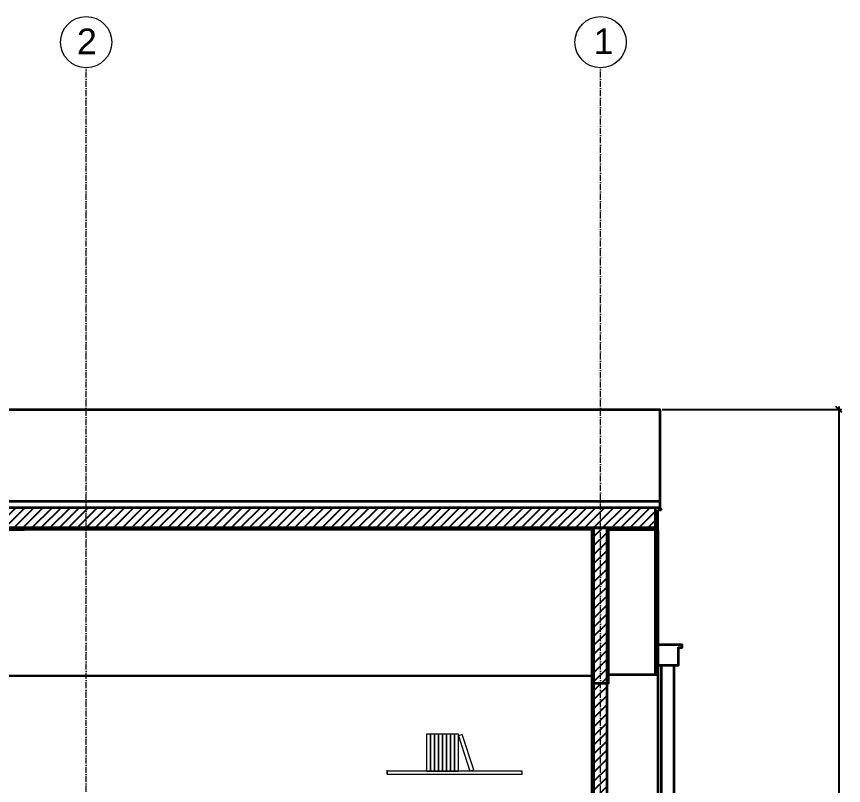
# Model space of a CAD drawing. Header units: inches. Extents: x 1080 to 7442, y 249 to 3242.
# Drawn here: x 1652.6 to 2136.7, y 793.9 to 1243.9 of the extents above; entities that cross this region are included whole.
import ezdxf

# ---------------------------------------------------------------- set-up
doc = ezdxf.new("R2010")
doc.units = ezdxf.units.IN
doc.header["$MEASUREMENT"] = 0
doc.linetypes.add('ACAD_ISO10W100', pattern=[18, 12, -3, 0, -3])
for name, color, linetype, lineweight in [('ARREDI', 8, 'Continuous', 18), ('CAMPITURE', 7, 'Continuous', 25), ('quote nuove', 253, 'Continuous', 18), ('STRUTTURA', 7, 'Continuous', 35)]:
    doc.layers.add(name, color=color, linetype=linetype, lineweight=lineweight)
doc.styles.add('ARIAL', font='Arial.ttf')
doc.styles.get("Standard").update_dxf_attribs({"font": 'Arial.ttf'})
doc.dimstyles.new('TICK_36', dxfattribs={"dimtxt": 3.6, "dimasz": 3.6, "dimexe": 1.8, "dimexo": 1.2, "dimgap": 1.8, "dimtad": 0, "dimdec": 0, "dimzin": 0, "dimdsep": 46, "dimtxsty": 'ARIAL', "dimblk": 'OBLIQUE', "dimcen": 1.8, "dimdle": 1.8, "dimclrd": 256, "dimclrt": 256, "dimadec": 0, "dimazin": 0, "dimtfac": 1, "dimtdec": 0, "dimtmove": 1, "dimatfit": 3, "dimldrblk": 'OPEN90', "dimfxl": 1, "dimtfill": 1, "dimtolj": 1, "dimtzin": 0, "dimarcsym": 0})
pattern_1 = [(45, (2412.2653, -1412.3828), (-2.6516504, 2.6516504), [])]

# ---------------------------------------------------------------- blocks, each defined once
blk = doc.blocks.new('_Oblique')
at = {"color": 0, "linetype": 'ByBlock', "lineweight": -2}
blk.add_line((-0.5, -0.5), (0.5, 0.5), dxfattribs=at)
blk = doc.blocks.new('*D70')
at = {"layer": 'quote nuove', "color": 0, "lineweight": -2, "transparency": 16777216}
for p, q in [((2030.45, 1013.9), (2135.81, 1013.9)), ((2070.55, 394.21), (2135.81, 394.21))]:
    blk.add_line(p, q, dxfattribs=at)
at = {"layer": 'quote nuove', "lineweight": -2, "transparency": 16777216}
for p, q in [((2134.01, 1015.7), (2134.01, 709.86)), ((2134.01, 392.41), (2134.01, 698.25))]:
    blk.add_line(p, q, dxfattribs=at)
at = {"layer": 'quote nuove', "lineweight": -2, "transparency": 16777216, "xscale": 3.6, "yscale": 3.6, "zscale": 3.6}
for p, rotation in [((2134.01, 1013.9), 90), ((2134.01, 394.21), 270)]:
    blk.add_blockref('_Oblique', p, dxfattribs=dict(at, rotation=rotation))
at = {"layer": 'quote nuove', "transparency": 16777216, "insert": (2134.01, 704.05), "char_height": 3.6, "attachment_point": 5, "rotation": 90, "style": 'ARIAL', "bg_fill": 3, "box_fill_scale": 1.25, "bg_fill_color": 256, "bg_fill_true_color": 13158600, "bg_fill_transparency": 0}
blk.add_mtext('\\A1;620', dxfattribs=at)
blk = doc.blocks.new('_Open90')
at = {"color": 0, "linetype": 'ByBlock', "lineweight": -2}
for p, q in [((0, 0), (-1, 0)), ((-0.5, 0.5), (0, 0)), ((0, 0), (-0.5, -0.5))]:
    blk.add_line(p, q, dxfattribs=at)

msp = doc.modelspace()

# ---------------------------------------------------------------- hatches: boundary and pattern name
at = {"layer": 'CAMPITURE'}
h = msp.add_hatch(dxfattribs=at)
h.set_pattern_fill('ANSI31', color=0, scale=30)
h.set_pattern_definition(pattern_1)
h.paths.add_polyline_path([(1269.8, 956.61), (1269.81, 944.61), (2026.5, 944.61), (2026.5, 956.61)])
h = msp.add_hatch(dxfattribs=at)
h.set_pattern_fill('ANSI31', color=0, scale=30)
h.set_pattern_definition(pattern_1)
h.paths.add_polyline_path([(1998.08, 944.61), (1990.6, 944.61), (1990.6, 642.21), (1998.08, 642.21)])

# ---------------------------------------------------------------- linework, layer by layer
at = {"layer": 'ARREDI'}
for p, q in [((1869.51, 800.49), (1869.51, 802.82)), ((1948.51, 802.29), (1869.51, 802.29)), ((1869.51, 802.29), (1869.51, 800.49)), ((1869.51, 800.49), (1948.51, 800.49)), ((1948.51, 800.49), (1948.51, 802.29))]:
    msp.add_line(p, q, dxfattribs=at)
for points in [[(1894.86, 823.94), (1892.51, 823.94), (1892.51, 802.29), (1894.86, 802.29)], [(1897.2, 823.94), (1894.86, 823.94), (1894.86, 802.29), (1897.2, 802.29)], [(1899.54, 823.94), (1897.2, 823.94), (1897.2, 802.29), (1899.54, 802.29)], [(1901.89, 823.94), (1899.54, 823.94), (1899.54, 802.29), (1901.89, 802.29)], [(1904.23, 823.94), (1901.89, 823.94), (1901.89, 802.29), (1904.23, 802.29)], [(1906.58, 823.94), (1904.23, 823.94), (1904.23, 802.29), (1906.58, 802.29)], [(1908.92, 823.94), (1906.58, 823.94), (1906.58, 802.29), (1908.92, 802.29)], [(1911.27, 823.94), (1908.92, 823.94), (1908.92, 802.29), (1911.27, 802.29)], [(1913.5, 823.6), (1911.27, 822.88), (1917.96, 802.29), (1920.19, 803.02)]]:
    msp.add_lwpolyline(points, close=True, dxfattribs=at)
at = {"layer": 'quote nuove', "color": 253, "linetype": 'ACAD_ISO10W100', "lineweight": 0, "ltscale": 0.3}
for p, q in [((1693.35, 394.21), (1693.35, 1213.9)), ((1994.5, 394.21), (1994.5, 1213.9))]:
    msp.add_line(p, q, dxfattribs=at)
at = {"layer": 'quote nuove', "color": 253, "lineweight": 0}
for centre in [(1693.35, 1228.9), (1994.5, 1228.9)]:
    msp.add_circle(centre, 15, dxfattribs=at)
at = {"layer": 'STRUTTURA'}
for p, q in [((2029.25, 962.39), (2029.25, 956.61)), ((2028, 943.11), (2028, 954.89)), ((2028, 954.89), (2028.25, 954.89)), ((2030, 954.89), (2028.25, 954.89)), ((2029.25, 956.61), (2030, 954.89)), ((1990.6, 944.61), (1645.9, 944.61)), ((2000.1, 944.61), (2028, 944.61)), ((1592.61, 943.61), (1657.23, 943.61)), ((1990.6, 943.61), (1654.4, 943.61)), ((1998.1, 943.61), (2026.5, 943.61)), ((1593.61, 858.21), (1989.6, 858.04)), ((2028, 858.53), (1999.1, 858.53)), ((2028, 858.53), (2028, 640.22)), ((1990.6, 853.82), (1998.1, 853.82)), ((1992.35, 853.82), (1996.35, 853.82))]:
    msp.add_line(p, q, dxfattribs=at)
for points in [[(1267.05, 962.39), (1267.05, 1013.9), (2029.25, 1013.9), (2029.25, 962.39)], [(1267.05, 960.21), (2029.25, 960.21)], [(1269.8, 956.61), (2029.25, 956.61)], [(1990.6, 643.71), (1989.6, 643.71), (1989.6, 944.61)], [(1990.6, 863.81), (1990.6, 944.61)], [(1998.1, 853.82), (1999.1, 853.82), (1999.1, 944.61)], [(2000.1, 944.61), (1999.1, 944.61)], [(2026.5, 943.61), (2026.5, 858.53)], [(2028, 943.11), (2028, 858.53)], [(2028, 876.38), (2042, 876.38), (2042, 874.38), (2040, 874.38), (2040, 864.01), (2028, 864.01)], [(2030, 864.01), (2030, 640.02)], [(2037.5, 639.27), (2037.5, 864.01)]]:
    msp.add_lwpolyline(points, dxfattribs=at)
for points in [[(1269.81, 956.61), (2026.5, 956.61), (2026.5, 944.61), (1269.81, 944.61)], [(1990.6, 944.61), (1998.08, 944.61), (1998.08, 642.21), (1990.6, 642.21)]]:
    msp.add_lwpolyline(points, close=True, dxfattribs=at)

# ---------------------------------------------------------------- texts
at = {"layer": 'quote nuove', "color": 253, "lineweight": 0, "char_height": 15, "attachment_point": 1}
for s, insert in [('2', (1687.92, 1236.87)), ('1', (1990.44, 1236.96))]:
    msp.add_mtext_dynamic_manual_height_columns(s, width=15.1923, gutter_width=12.5, heights=[0], dxfattribs=dict(at, insert=insert))

# ---------------------------------------------------------------- next in the draw order: dimensions: what is measured, and where the dimension line sits
at = {"layer": 'quote nuove'}
dim = msp.add_linear_dim(base=(2134.01, 394.21), p1=(2029.25, 1013.9), p2=(2069.35, 394.21), angle=90, dimstyle='TICK_36', dxfattribs=at)
dim.commit()
dim.dimension.update_dxf_attribs({"geometry": '*D70', "text_midpoint": (2134.01, 704.05)})

doc.saveas('drawing.dxf')
